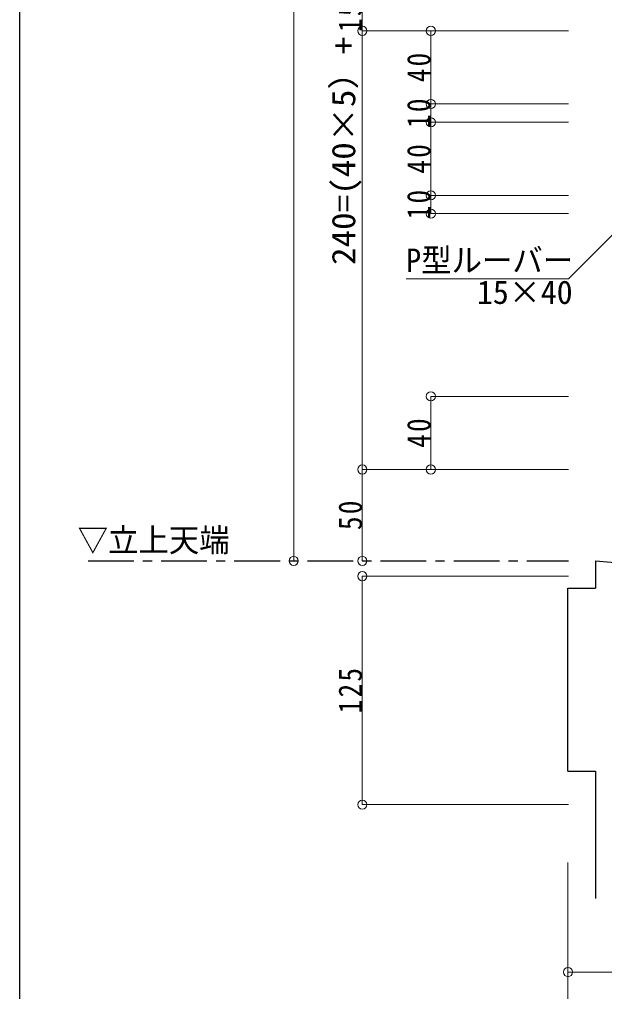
# Model space of a CAD drawing. Units: millimetres at full size, sheet at 1:5. Extents: x -1050 to 1050, y -742 to 742.
# Drawn here: x -990 to -670, y -460 to 72 of the extents above; entities that cross this region are included whole.
import ezdxf
from ezdxf.enums import TextEntityAlignment as Align

# ---------------------------------------------------------------- set-up
doc = ezdxf.new("R2010")
doc.units = ezdxf.units.MM
doc.header["$LTSCALE"] = 5
doc.linetypes.add('CHAIN1', pattern=[8, 5, -1, 1, -1])
for name, color, linetype in [('0-0_通り芯', 7, 'CHAIN1'), ('0-1_躯体', 134, 'Continuous'), ('1-5_図枠1_1', 7, 'Continuous')]:
    doc.layers.add(name, color=color, linetype=linetype)
doc.layers.add('0-3_寸法', color=54, linetype='Continuous', lineweight=20)
doc.layers.add('0-9_文字', color=3, linetype='Continuous', lineweight=20)
doc.styles.add('ＭＳ ゴシック', font='')
doc.styles.get('ＭＳ ゴシック').set_extended_font_data('MS Gothic')

# ---------------------------------------------------------------- blocks, each defined once
blk = doc.blocks.new('dimension_origin')
at = {"color": 0, "linetype": 'Continuous', "lineweight": -2}
blk.add_circle((0, 0), 1.25, dxfattribs=at)

msp = doc.modelspace()

# ---------------------------------------------------------------- linework, layer by layer
at = {"layer": '0-0_通り芯'}
msp.add_line((-952.5, -224.293), (-689.807, -224.293), dxfattribs=at)
at = {"layer": '0-1_躯体'}
for p, q in [((-675, -224.293), (-675, -239.293)), ((-675, -224.293), (-505, -239.293)), ((-690, -239.293), (-675, -239.293)), ((-690, -339.293), (-690, -239.293)), ((-690, -339.293), (-675, -339.293)), ((-675, -339.293), (-675, -408.991))]:
    msp.add_line(p, q, dxfattribs=at)
at = {"layer": '0-3_寸法'}
for p, q in [((-840, 495), (-840, -224.293)), ((-802.5, 65.707), (-802.5, 80.707)), ((-689.807, 65.707), (-802.5, 65.707)), ((-802.5, -174.293), (-802.5, 65.707)), ((-765, 65.707), (-765, 25.707)), ((-689.807, 25.707), (-765, 25.707)), ((-765, 25.707), (-765, 15.707)), ((-689.807, 15.707), (-765, 15.707)), ((-765, 15.707), (-765, -24.293)), ((-689.807, -24.293), (-765, -24.293)), ((-765, -24.293), (-765, -34.293)), ((-689.807, -34.293), (-765, -34.293)), ((-689.807, -134.293), (-765, -134.293)), ((-765, -134.293), (-765, -174.293)), ((-689.807, -174.293), (-802.5, -174.293)), ((-802.5, -224.293), (-802.5, -174.293)), ((-802.5, -232.675), (-689.807, -232.675)), ((-802.5, -232.675), (-802.5, -357.675)), ((-693.199, -357.675), (-802.5, -357.675)), ((-689.807, -357.675), (-802.5, -357.675)), ((-690, -389.293), (-690, -486.793)), ((-690, -449.293), (-580, -449.293))]:
    msp.add_line(p, q, dxfattribs=at)
at = {"layer": '0-9_文字'}
msp.add_lwpolyline([(-665, -45.249), (-689.807, -70.056), (-778.557, -70.056)], dxfattribs=at)
at = {"layer": '1-5_図枠1_1'}
msp.add_lwpolyline([(-990, 682.5), (-990, -707.5), (990, -707.5)], dxfattribs=at)

# ---------------------------------------------------------------- block references
at = {"layer": '0-3_寸法', "xscale": 2, "yscale": 2}
for p, rotation in [((-802.5, 65.707), 90), ((-802.5, 65.707), 270), ((-765, 65.707), 90), ((-765, 25.707), 270), ((-765, 25.707), 90), ((-765, 15.707), 270), ((-765, 15.707), 90), ((-765, -24.293), 270), ((-765, -24.293), 90), ((-765, -34.293), 270), ((-765, -134.293), 90), ((-802.5, -174.293), 90), ((-802.5, -174.293), 270), ((-765, -174.293), 270), ((-840, -224.293), 270), ((-802.5, -224.293), 270), ((-802.5, -232.675), 90), ((-802.5, -357.675), 270), ((-690, -449.293), 180)]:
    msp.add_blockref('dimension_origin', p, dxfattribs=dict(at, rotation=rotation))

# ---------------------------------------------------------------- texts
at = {"layer": '0-3_寸法', "style": 'ＭＳ ゴシック', "width": 1.1}
msp.add_text('240=(40×5）+（10×4）', height=12.83, rotation=90, dxfattribs=at).set_placement((-802.5, -62.418), align=Align.BOTTOM_LEFT)
at = {"layer": '0-3_寸法', "char_height": 12.83, "attachment_point": 7, "rotation": 90, "style": 'ＭＳ ゴシック'}
for s, insert in [('\\T1.17;\\W0.85;15', (-802.5, 65.082)), ('\\T1.17;\\W0.85;40', (-765, 37.582)), ('\\T1.17;\\W0.85;10', (-765, 12.582)), ('\\T1.17;\\W0.85;40', (-765, -12.418)), ('\\T1.17;\\W0.85;10', (-765, -37.418)), ('\\T1.17;\\W0.85;40', (-765, -162.418)), ('\\T1.17;\\W0.85;50', (-802.5, -207.418)), ('\\T1.17;\\W0.85;125', (-802.5, -307.675))]:
    msp.add_mtext(s, dxfattribs=dict(at, insert=insert))
at = {"layer": '0-9_文字', "style": 'ＭＳ ゴシック', "width": 0.95}
for s, p in [('P型ルーバー', (-778.557, -70.056)), ('▽立上天端', (-958.163, -223.127))]:
    msp.add_text(s, height=12.83, dxfattribs=at).set_placement(p, align=Align.BOTTOM_LEFT)
at = {"layer": '0-9_文字', "style": 'ＭＳ ゴシック'}
msp.add_text('15×40', height=12.83, dxfattribs=at).set_placement((-739.807, -87.556), align=Align.BOTTOM_LEFT)

doc.saveas('drawing.dxf')
